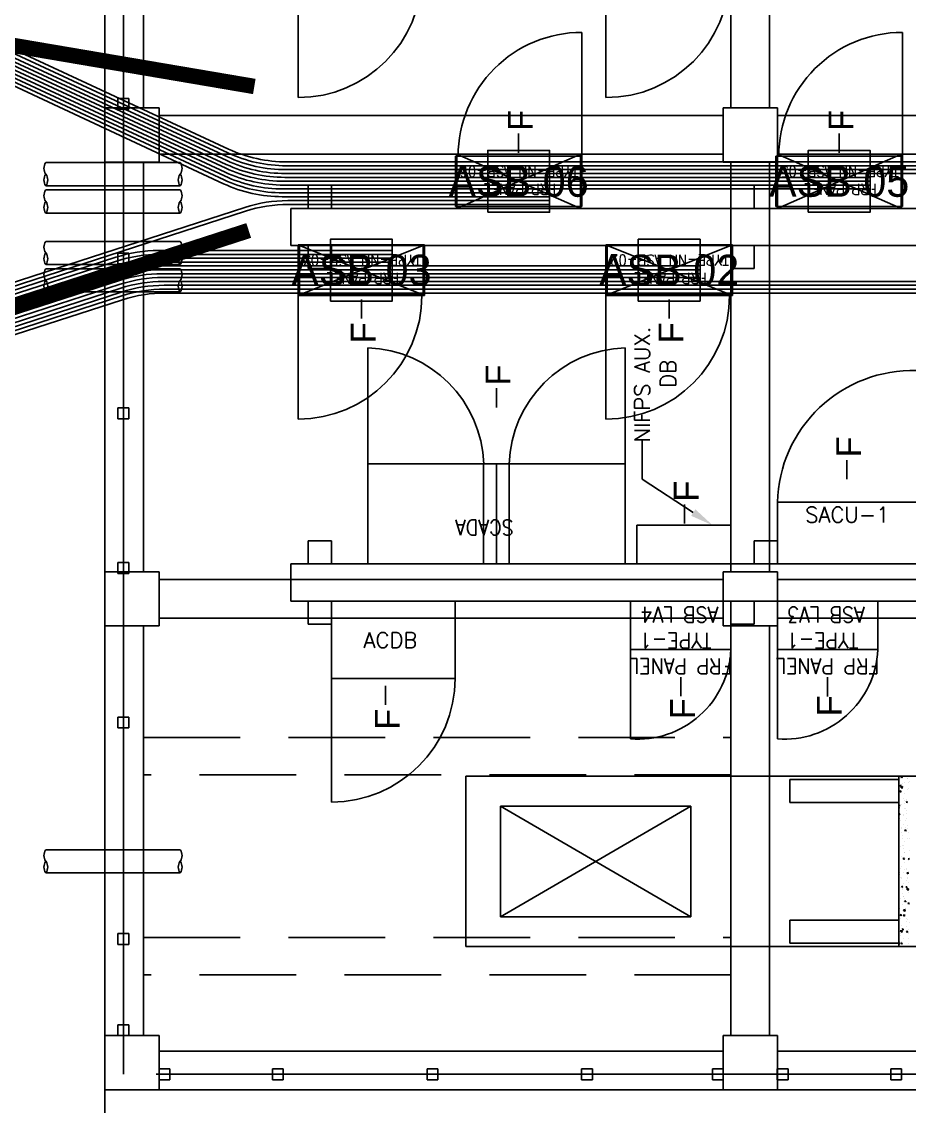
# Model space of a CAD drawing. Header units: metres. Extents: x 530339 to 530792, y 2674872 to 2675147.
# Drawn here: x 530553.75 to 530559.49, y 2674995.65 to 2675002.66 of the extents above; entities that cross this region are included whole.
import ezdxf
from ezdxf.enums import TextEntityAlignment as Align

# ---------------------------------------------------------------- set-up
doc = ezdxf.new("R2010")
doc.units = ezdxf.units.M
for name, pattern in [('DASHED', [0.75, 0.5, -0.25]), ('DASHED2', [0.375, 0.25, -0.125]), ('HIDDEN', [0.375, 0.25, -0.125]), ('PHANTOM', [63.5, 31.75, -6.35, 6.35, -6.35, 6.35, -6.35])]:
    doc.linetypes.add(name, pattern=pattern)
for name, color, linetype in [('1', 5, 'Continuous'), ('Excavation', 7, 'Continuous'), ('IDT', 7, 'Continuous'), ('LT Cable(AG) INV to LT Panel BL-01', 2, 'Continuous')]:
    doc.layers.add(name, color=color, linetype=linetype)
doc.styles.add('Arial', font='arial.ttf')
doc.styles.add('RomanS', font='romans.shx')
doc.styles.get("Standard").update_dxf_attribs({"font": 'Adani Regular.ttf'})
doc.linetypes.add('FOUNDATION LAYOUT$0$FENCELINE1', pattern='A,6.35,-2.54,[133,ltypeshp.shx,S=2.54,R=0,X=-2.54,Y=0],-2.54,25.4', length=36.83)

# ---------------------------------------------------------------- blocks, each defined once
blk = doc.blocks.new('ASB')
at = {"layer": '1', "color": 5}
blk.add_lwpolyline([(-0.2, -0.2), (0.2, -0.2), (0.2, 0.2), (-0.2, 0.2)], close=True, dxfattribs=at)
at = {"layer": '1', "color": 7}
blk.add_attdef('ID', text='', height=0.2, dxfattribs=at).set_placement((0, 0), align=Align.MIDDLE_CENTER)
blk = doc.blocks.new('IDT')
at = {"layer": 'IDT', "color": 8}
for p, q in [((25.902, 18.4101), (29.552, 18.4101)), ((29.552, 18.0601), (29.552, 18.4101)), ((29.552, 18.4101), (29.902, 18.4101)), ((29.902, 18.4101), (29.902, 18.0601)), ((29.902, 18.4101), (33.552, 18.4101)), ((33.552, 18.0601), (33.552, 18.4101)), ((33.552, 18.4101), (33.902, 18.4101)), ((33.902, 18.4101), (33.902, 18.0601)), ((28.7481, 18.3453), (28.7481, 18.2753)), ((28.8181, 18.3453), (28.7481, 18.3453)), ((28.8181, 18.2753), (28.8181, 18.3453)), ((29.4822, 18.3453), (29.4822, 18.2753)), ((29.5522, 18.3453), (29.4822, 18.3453)), ((29.5522, 18.2753), (29.5522, 18.3453)), ((29.902, 18.3453), (29.902, 18.2753)), ((29.972, 18.3453), (29.902, 18.3453)), ((29.972, 18.2753), (29.972, 18.3453)), ((30.7481, 18.3453), (30.7481, 18.2753)), ((30.8181, 18.3453), (30.7481, 18.3453)), ((30.8181, 18.2753), (30.8181, 18.3453)), ((31.7481, 18.3453), (31.7481, 18.2753)), ((31.8181, 18.3453), (31.7481, 18.3453)), ((31.8181, 18.2753), (31.8181, 18.3453)), ((32.7481, 18.3453), (32.7481, 18.2753)), ((32.8181, 18.3453), (32.7481, 18.3453)), ((32.8181, 18.2753), (32.8181, 18.3453)), ((33.482, 18.3453), (33.482, 18.2753)), ((33.552, 18.3453), (33.482, 18.3453)), ((33.552, 18.2753), (33.552, 18.3453)), ((28.7481, 18.2753), (28.8181, 18.2753)), ((29.4822, 18.2753), (29.5522, 18.2753)), ((29.902, 18.2753), (29.972, 18.2753)), ((30.7481, 18.2753), (30.8181, 18.2753)), ((31.7481, 18.2753), (31.8181, 18.2753)), ((32.7481, 18.2753), (32.8181, 18.2753)), ((33.482, 18.2753), (33.552, 18.2753)), ((25.902, 18.1601), (29.552, 18.1601)), ((29.902, 18.1601), (33.552, 18.1601)), ((29.902, 18.0601), (29.552, 18.0601)), ((29.602, 15.4101), (29.602, 18.0601)), ((29.852, 15.4101), (29.852, 18.0601)), ((33.902, 18.0601), (33.552, 18.0601)), ((33.652, 15.4101), (33.652, 18.0601)), ((33.7481, 18.0601), (33.7481, 17.9901)), ((33.8181, 18.0601), (33.7481, 18.0601)), ((33.8181, 17.9901), (33.8181, 18.0601)), ((33.902, 15.4101), (33.902, 18.0601)), ((33.7481, 17.9901), (33.8181, 17.9901)), ((27.267, 17.4829), (28.767, 17.4829)), ((28.767, 17.4829), (28.767, 16.3829)), ((33.7481, 17.4703), (33.7481, 17.4003)), ((33.8181, 17.4703), (33.7481, 17.4703)), ((33.8181, 17.4003), (33.8181, 17.4703)), ((33.7481, 17.4003), (33.8181, 17.4003)), ((30.1117, 16.5771), (30.1117, 17.2916)), ((30.1117, 17.2916), (31.3439, 17.2916)), ((31.3439, 16.5771), (30.1117, 17.2916)), ((30.1117, 16.5771), (31.3439, 17.2916)), ((31.3439, 17.2916), (31.3439, 16.5771)), ((31.3439, 16.5771), (30.1117, 16.5771)), ((29.852, 16.4349), (29.852, 15.7954)), ((28.767, 16.3829), (27.267, 16.3829)), ((33.652, 16.1329), (33.652, 16.1329)), ((33.7481, 16.0703), (33.7481, 16.0003)), ((33.8181, 16.0703), (33.7481, 16.0703)), ((33.8181, 16.0003), (33.8181, 16.0703)), ((33.7481, 16.0003), (33.8181, 16.0003)), ((29.552, 15.0601), (29.552, 15.4101)), ((29.552, 15.4101), (29.902, 15.4101)), ((29.702, 15.3997), (29.702, 15.2497)), ((29.852, 15.3997), (29.702, 15.3997)), ((29.852, 15.2497), (29.852, 15.3997)), ((29.902, 15.4101), (29.902, 15.0601)), ((32.4369, 15.3997), (32.4369, 15.2497)), ((32.5869, 15.3997), (32.4369, 15.3997)), ((32.5869, 15.2497), (32.5869, 15.3997)), ((33.552, 15.0601), (33.552, 15.4101)), ((33.552, 15.4101), (33.902, 15.4101)), ((33.902, 15.4101), (33.902, 15.0601)), ((25.902, 15.3601), (29.552, 15.3601)), ((29.902, 15.3601), (33.552, 15.3601)), ((26.802, 15.2497), (32.6992, 15.2497)), ((29.702, 15.2497), (29.852, 15.2497)), ((32.4369, 15.2497), (32.5869, 15.2497)), ((32.6992, 15.2497), (32.6992, 15.0097)), ((25.902, 15.1101), (29.552, 15.1101)), ((29.902, 15.1101), (33.552, 15.1101)), ((29.902, 15.0601), (29.552, 15.0601)), ((29.602, 12.4101), (29.602, 15.0601)), ((29.852, 12.4101), (29.852, 15.0601)), ((33.902, 15.0601), (33.552, 15.0601)), ((33.652, 12.4101), (33.652, 15.0601)), ((33.7481, 15.0703), (33.7481, 15.0003)), ((33.8181, 15.0703), (33.7481, 15.0703)), ((33.8181, 15.0003), (33.8181, 15.0703)), ((33.902, 12.4101), (33.902, 15.0601)), ((32.6992, 15.0097), (26.802, 15.0097)), ((29.552, 15.0097), (29.552, 14.8597)), ((29.702, 15.0097), (29.552, 15.0097)), ((29.702, 14.8597), (29.702, 15.0097)), ((31.2873, 14.3618), (31.2873, 15.0097)), ((31.3698, 14.3618), (31.3698, 15.0097)), ((31.4523, 14.3618), (31.4523, 15.0097)), ((32.4369, 15.0097), (32.4369, 14.8597)), ((32.5869, 15.0097), (32.4369, 15.0097)), ((32.5869, 14.8597), (32.5869, 15.0097)), ((33.7481, 15.0003), (33.8181, 15.0003)), ((29.552, 14.8597), (29.702, 14.8597)), ((32.4369, 14.8597), (32.5869, 14.8597)), ((33.7481, 14.0703), (33.7481, 14.0003)), ((33.8181, 14.0703), (33.7481, 14.0703)), ((33.8181, 14.0003), (33.8181, 14.0703)), ((33.7481, 14.0003), (33.8181, 14.0003)), ((29.843, 13.2732), (30.661, 13.2732)), ((29.843, 12.9462), (29.843, 13.2732)), ((29.852, 12.9497), (29.852, 13.2697)), ((29.852, 13.2697), (30.652, 13.2697)), ((30.652, 13.2697), (29.852, 12.9497)), ((30.652, 12.9497), (29.852, 13.2697)), ((30.652, 13.2697), (30.652, 12.9497)), ((30.661, 13.2732), (30.661, 12.9462)), ((31.8339, 13.2732), (32.6519, 13.2732)), ((31.8339, 12.9462), (31.8339, 13.2732)), ((31.8429, 12.9497), (31.8429, 13.2697)), ((31.8429, 13.2697), (32.6429, 13.2697)), ((31.8429, 12.9497), (32.6429, 13.2697)), ((31.8429, 13.2697), (32.6429, 12.9497)), ((32.6429, 13.2697), (32.6429, 12.9497)), ((32.6519, 13.2732), (32.6519, 12.9462)), ((29.702, 13.0997), (29.702, 12.9497)), ((29.852, 13.0997), (29.702, 13.0997)), ((29.852, 12.9497), (29.852, 13.0997)), ((32.4369, 13.0997), (32.4369, 12.9497)), ((32.5869, 13.0997), (32.4369, 13.0997)), ((32.5869, 12.9497), (32.5869, 13.0997)), ((33.7481, 13.0685), (33.7481, 12.9985)), ((33.8181, 13.0685), (33.7481, 13.0685)), ((33.8181, 12.9985), (33.8181, 13.0685)), ((33.7481, 12.9985), (33.8181, 12.9985)), ((32.6992, 12.9497), (26.802, 12.9497)), ((29.702, 12.9497), (29.852, 12.9497)), ((30.661, 12.9462), (29.843, 12.9462)), ((30.652, 12.9497), (29.852, 12.9497)), ((32.6519, 12.9462), (31.8339, 12.9462)), ((32.6429, 12.9497), (31.8429, 12.9497)), ((32.4369, 12.9497), (32.5869, 12.9497)), ((32.6993, 12.9497), (32.6993, 12.7097)), ((26.802, 12.7097), (32.6992, 12.7097)), ((28.743, 12.6984), (29.561, 12.6984)), ((28.743, 12.3714), (28.743, 12.6984)), ((28.752, 12.3601), (28.752, 12.7097)), ((28.752, 12.7097), (29.552, 12.7097)), ((29.552, 12.7097), (28.752, 12.3601)), ((29.552, 12.3601), (28.752, 12.7097)), ((29.552, 12.7097), (29.552, 12.3601)), ((29.552, 12.7097), (29.552, 12.5597)), ((29.702, 12.7097), (29.552, 12.7097)), ((29.561, 12.6984), (29.561, 12.3714)), ((29.702, 12.5597), (29.702, 12.7097)), ((30.817, 12.6984), (31.635, 12.6984)), ((30.817, 12.3714), (30.817, 12.6984)), ((30.826, 12.3601), (30.826, 12.7097)), ((30.826, 12.7097), (31.626, 12.7097)), ((30.826, 12.3601), (31.626, 12.7097)), ((30.826, 12.7097), (31.626, 12.3601)), ((31.626, 12.7097), (31.626, 12.3601)), ((31.635, 12.6984), (31.635, 12.3714)), ((32.4369, 12.7097), (32.4369, 12.5597)), ((32.5869, 12.7097), (32.4369, 12.7097)), ((32.5869, 12.5597), (32.5869, 12.7097)), ((29.552, 12.5597), (29.702, 12.5597)), ((32.4369, 12.5597), (32.5869, 12.5597)), ((25.902, 12.3601), (29.552, 12.3601)), ((29.561, 12.3714), (28.743, 12.3714)), ((29.552, 12.3601), (28.752, 12.3601)), ((29.552, 12.0601), (29.552, 12.4101)), ((29.552, 12.4101), (29.902, 12.4101)), ((29.902, 12.4101), (29.902, 12.0601)), ((29.902, 12.3601), (33.552, 12.3601)), ((31.635, 12.3714), (30.817, 12.3714)), ((31.626, 12.3601), (30.826, 12.3601)), ((33.552, 12.0601), (33.552, 12.4101)), ((33.552, 12.4101), (33.902, 12.4101)), ((33.902, 12.4101), (33.902, 12.0601)), ((25.902, 12.1101), (29.552, 12.1101)), ((29.902, 12.1101), (33.552, 12.1101)), ((33.7481, 12.0685), (33.7481, 11.9985)), ((33.8181, 12.0685), (33.7481, 12.0685)), ((33.8181, 11.9985), (33.8181, 12.0685)), ((29.902, 12.0601), (29.552, 12.0601)), ((29.602, 9.4101), (29.602, 12.0601)), ((29.852, 9.4101), (29.852, 12.0601)), ((33.902, 12.0601), (33.552, 12.0601)), ((33.652, 9.4101), (33.652, 12.0601)), ((33.7481, 11.9985), (33.8181, 11.9985)), ((33.902, 9.4101), (33.902, 12.0601))]:
    blk.add_line(p, q, dxfattribs=at)
at = {"layer": 'IDT', "color": 8, "linetype": 'DASHED2', "ltscale": 5}
for p, q in [((32.802, 18.4101), (33.902, 18.4101)), ((33.902, 18.4101), (33.902, 17.3101))]:
    blk.add_line(p, q, dxfattribs=at)
at = {"layer": 'IDT', "color": 8, "linetype": 'PHANTOM', "ltscale": 0.25}
for p, q in [((25.6331, 18.3103), (33.7831, 18.3103)), ((33.7831, 18.3103), (33.7831, 9.1603))]:
    blk.add_line(p, q, dxfattribs=at)
at = {"layer": 'IDT', "color": 8, "linetype": 'HIDDEN', "ltscale": 2.5}
for p, q in [((29.852, 17.6665), (33.652, 17.6665)), ((33.652, 17.4265), (29.852, 17.4265)), ((29.852, 16.3729), (33.652, 16.3729)), ((33.652, 16.1329), (29.852, 16.1329))]:
    blk.add_line(p, q, dxfattribs=at)
at = {"layer": 'IDT', "color": 8, "linetype": 'Continuous'}
for p, q in [((28.7423, 17.4815), (28.7423, 17.4815)), ((28.7461, 17.469), (28.7454, 17.4614)), ((28.7461, 17.469), (28.7534, 17.4629)), ((28.755, 17.4827), (28.755, 17.4827)), ((28.7641, 17.4682), (28.7599, 17.4619)), ((28.7642, 17.4682), (28.767, 17.4608)), ((28.7017, 17.3992), (28.7017, 17.3992)), ((28.7028, 17.435), (28.7028, 17.435)), ((28.7046, 17.467), (28.7046, 17.467)), ((28.7388, 17.4334), (28.7388, 17.4334)), ((28.7454, 17.4616), (28.7533, 17.463)), ((28.7465, 17.4497), (28.7465, 17.4497)), ((28.7521, 17.4149), (28.7521, 17.4149)), ((28.7528, 17.4016), (28.7528, 17.4016)), ((28.759, 17.4541), (28.759, 17.4541)), ((28.7599, 17.4619), (28.767, 17.4595)), ((28.6989, 17.3314), (28.6989, 17.3314)), ((28.7046, 17.3708), (28.7046, 17.3708)), ((28.713, 17.3924), (28.7088, 17.3861)), ((28.7088, 17.3861), (28.7164, 17.3835)), ((28.7131, 17.3924), (28.7165, 17.3835)), ((28.7133, 17.3548), (28.7133, 17.3548)), ((28.7381, 17.3779), (28.7374, 17.3703)), ((28.7374, 17.3705), (28.7454, 17.3719)), ((28.7381, 17.3779), (28.7454, 17.3718)), ((28.7454, 17.3815), (28.7575, 17.3829)), ((28.7472, 17.3928), (28.7455, 17.3815)), ((28.7469, 17.3692), (28.7469, 17.3692)), ((28.7472, 17.3928), (28.7575, 17.3829)), ((28.7492, 17.3471), (28.7492, 17.3471)), ((28.7663, 17.3739), (28.7663, 17.3739)), ((28.7087, 17.3112), (28.7087, 17.3112)), ((28.7141, 17.3048), (28.7141, 17.3048)), ((28.7175, 17.323), (28.7175, 17.323)), ((28.7238, 17.2749), (28.7238, 17.2749)), ((28.7262, 17.2573), (28.7245, 17.246)), ((28.7262, 17.2572), (28.7365, 17.2473)), ((28.7294, 17.2794), (28.7374, 17.2808)), ((28.7301, 17.2868), (28.7295, 17.2792)), ((28.7301, 17.2868), (28.7374, 17.2807)), ((28.7464, 17.2793), (28.7464, 17.2793)), ((28.754, 17.2857), (28.7497, 17.2794)), ((28.7497, 17.2794), (28.7574, 17.2768)), ((28.754, 17.2857), (28.7574, 17.2768)), ((28.7564, 17.3032), (28.7564, 17.3032)), ((28.7634, 17.3214), (28.7634, 17.3214)), ((28.7634, 17.3061), (28.7634, 17.3061)), ((28.7028, 17.2099), (28.6986, 17.2036)), ((28.6986, 17.2036), (28.7063, 17.201)), ((28.7029, 17.2099), (28.7063, 17.201)), ((28.7214, 17.2371), (28.7214, 17.2371)), ((28.7222, 17.1957), (28.7215, 17.1881)), ((28.7215, 17.1883), (28.7294, 17.1898)), ((28.7222, 17.1957), (28.7295, 17.1896)), ((28.7231, 17.2396), (28.7231, 17.2396)), ((28.7244, 17.246), (28.7365, 17.2474)), ((28.7344, 17.1947), (28.7344, 17.1947)), ((28.7435, 17.2115), (28.7435, 17.2115)), ((28.7606, 17.2383), (28.7606, 17.2383)), ((28.7653, 17.238), (28.7653, 17.238)), ((28.7052, 17.1217), (28.7034, 17.1104)), ((28.7051, 17.1217), (28.7155, 17.1118)), ((28.7062, 17.1326), (28.7062, 17.1326)), ((28.7312, 17.1754), (28.7312, 17.1754)), ((28.7341, 17.1631), (28.7341, 17.1631)), ((28.7386, 17.1629), (28.7386, 17.1629)), ((28.7407, 17.1438), (28.7407, 17.1438)), ((28.7577, 17.1705), (28.7577, 17.1705)), ((28.6984, 17.111), (28.6984, 17.111)), ((28.7034, 17.1104), (28.7155, 17.1118)), ((28.7054, 17.068), (28.7054, 17.068)), ((28.7142, 17.1046), (28.7135, 17.097)), ((28.7135, 17.0972), (28.7215, 17.0987)), ((28.7142, 17.1046), (28.7215, 17.0985)), ((28.7189, 17.0586), (28.7189, 17.0586)), ((28.7378, 17.076), (28.7378, 17.076)), ((28.7438, 17.1032), (28.7395, 17.0969)), ((28.7395, 17.0969), (28.7472, 17.0943)), ((28.7407, 17.1095), (28.7407, 17.1095)), ((28.7439, 17.1032), (28.7473, 17.0943)), ((28.7449, 17.1148), (28.7449, 17.1148)), ((28.7468, 17.089), (28.7468, 17.089)), ((28.7548, 17.1027), (28.7548, 17.1027)), ((28.7062, 17.0135), (28.7055, 17.006)), ((28.7055, 17.0061), (28.7135, 17.0076)), ((28.7062, 17.0135), (28.7135, 17.0074)), ((28.7074, 17.0458), (28.7074, 17.0458)), ((28.7096, 17.0362), (28.7096, 17.0362)), ((28.7155, 16.9817), (28.7155, 16.9817)), ((28.7159, 16.9881), (28.7159, 16.9881)), ((28.7316, 16.9845), (28.7316, 16.9845)), ((28.7349, 17.0082), (28.7349, 17.0082)), ((28.7497, 17.0443), (28.7497, 17.0443)), ((28.752, 17.0349), (28.752, 17.0349)), ((28.7555, 17.0346), (28.7555, 17.0346)), ((28.7578, 16.9801), (28.7578, 16.9801)), ((28.7595, 17.0149), (28.7595, 17.0149)), ((28.7597, 17.0028), (28.7597, 17.0028)), ((28.6976, 16.915), (28.7055, 16.9165)), ((28.6982, 16.9225), (28.7055, 16.9163)), ((28.725, 16.9157), (28.725, 16.9157)), ((28.7265, 16.9079), (28.7265, 16.9079)), ((28.7336, 16.9207), (28.7294, 16.9144)), ((28.7294, 16.9144), (28.737, 16.9118)), ((28.7321, 16.9404), (28.7321, 16.9404)), ((28.7337, 16.9207), (28.7371, 16.9118)), ((28.7443, 16.9104), (28.7443, 16.9104)), ((28.7491, 16.9671), (28.7491, 16.9671)), ((28.766, 16.9547), (28.766, 16.9547)), ((28.6999, 16.8619), (28.6999, 16.8619)), ((28.7292, 16.8726), (28.7292, 16.8726)), ((28.7306, 16.8761), (28.7306, 16.8761)), ((28.734, 16.8505), (28.734, 16.8505)), ((28.7463, 16.8993), (28.7463, 16.8993)), ((28.7571, 16.8364), (28.7571, 16.8364)), ((28.6998, 16.7879), (28.6998, 16.7879)), ((28.7126, 16.7879), (28.7126, 16.7879)), ((28.7263, 16.8048), (28.7263, 16.8048)), ((28.737, 16.828), (28.737, 16.828)), ((28.7421, 16.7863), (28.7421, 16.7863)), ((28.7434, 16.8316), (28.7434, 16.8316)), ((28.7016, 16.7494), (28.7016, 16.7494)), ((28.708, 16.7013), (28.708, 16.7013)), ((28.7094, 16.7219), (28.7094, 16.7219)), ((28.7235, 16.7382), (28.7192, 16.7318)), ((28.7192, 16.7318), (28.7269, 16.7293)), ((28.7235, 16.7381), (28.7269, 16.7292)), ((28.7235, 16.737), (28.7235, 16.737)), ((28.7253, 16.7138), (28.7253, 16.7138)), ((28.7377, 16.696), (28.7377, 16.696)), ((28.7405, 16.7638), (28.7405, 16.7638)), ((28.7475, 16.7478), (28.7475, 16.7478)), ((28.7516, 16.7204), (28.7516, 16.7204)), ((28.7517, 16.716), (28.7517, 16.716)), ((28.7183, 16.6567), (28.7183, 16.6567)), ((28.7206, 16.6692), (28.7206, 16.6692)), ((28.7348, 16.6282), (28.7348, 16.6282)), ((28.738, 16.6397), (28.738, 16.6397)), ((28.758, 16.6679), (28.758, 16.6679)), ((28.7644, 16.6315), (28.7602, 16.6251)), ((28.7606, 16.6552), (28.7606, 16.6552)), ((28.7645, 16.6314), (28.767, 16.6248)), ((28.7133, 16.5556), (28.709, 16.5493)), ((28.7133, 16.5556), (28.7168, 16.5467)), ((28.7177, 16.6014), (28.7177, 16.6014)), ((28.7185, 16.6211), (28.7185, 16.6211)), ((28.7227, 16.5893), (28.7227, 16.5893)), ((28.7264, 16.5926), (28.7264, 16.5926)), ((28.7319, 16.5604), (28.7319, 16.5604)), ((28.7508, 16.5657), (28.7508, 16.5657)), ((28.7602, 16.6251), (28.767, 16.6228)), ((28.7619, 16.5757), (28.7612, 16.5681)), ((28.7612, 16.5683), (28.767, 16.5693)), ((28.7619, 16.5757), (28.767, 16.5714)), ((28.764, 16.5851), (28.767, 16.5855)), ((28.7658, 16.5964), (28.7641, 16.5851)), ((28.7658, 16.5964), (28.767, 16.5952)), ((28.709, 16.5493), (28.7167, 16.5468)), ((28.7149, 16.5336), (28.7149, 16.5336)), ((28.729, 16.5412), (28.729, 16.5412)), ((28.7291, 16.4926), (28.7291, 16.4926)), ((28.7359, 16.5266), (28.7359, 16.5266)), ((28.7635, 16.4916), (28.7635, 16.4916)), ((28.7004, 16.4228), (28.7004, 16.4228)), ((28.7026, 16.4629), (28.7026, 16.4629)), ((28.712, 16.4658), (28.712, 16.4658)), ((28.7262, 16.4248), (28.7262, 16.4248)), ((28.7396, 16.461), (28.7396, 16.461)), ((28.743, 16.4496), (28.7551, 16.451)), ((28.7448, 16.4609), (28.7431, 16.4496)), ((28.7438, 16.4292), (28.7438, 16.4292)), ((28.7448, 16.4608), (28.7551, 16.4509)), ((28.7449, 16.4614), (28.7449, 16.4614)), ((28.7543, 16.4489), (28.75, 16.4426)), ((28.75, 16.4426), (28.7577, 16.44)), ((28.7532, 16.4772), (28.7612, 16.4786)), ((28.7539, 16.4846), (28.7533, 16.477)), ((28.7539, 16.4846), (28.7612, 16.4785)), ((28.7543, 16.4489), (28.7577, 16.44)), ((28.7, 16.4145), (28.7, 16.4145)), ((28.7091, 16.398), (28.7091, 16.398)), ((28.7107, 16.3988), (28.7107, 16.3988)), ((28.746, 16.3935), (28.7453, 16.3859)), ((28.7453, 16.3861), (28.7532, 16.3876)), ((28.746, 16.3935), (28.7533, 16.3874)), ((28.7501, 16.3811), (28.7501, 16.3811)), ((28.753, 16.3973), (28.753, 16.3973))]:
    blk.add_line(p, q, dxfattribs=at)
at = {"layer": 'IDT', "color": 7}
for p, q in [((29.4722, 17.4629), (28.767, 17.4629)), ((28.767, 17.4629), (28.767, 17.3133)), ((29.4722, 17.3133), (29.4722, 17.4629)), ((28.767, 17.3133), (29.4722, 17.3133)), ((28.767, 16.4038), (28.767, 16.5533)), ((28.767, 16.5533), (29.4722, 16.5533)), ((29.4722, 16.5533), (29.4722, 16.4038)), ((29.4722, 16.4038), (28.767, 16.4038)), ((29.227, 15.7932), (29.227, 15.8658)), ((30.177, 15.7932), (30.177, 15.8657)), ((32.0863, 15.8484), (32.0863, 15.9209)), ((29.227, 15.7421), (29.227, 15.7932)), ((30.177, 15.7421), (30.177, 15.7932)), ((32.0863, 15.7973), (32.0863, 15.8484)), ((31.6365, 15.7486), (32.4369, 15.7497)), ((31.6365, 15.2497), (31.6365, 15.7486)), ((32.4369, 15.7497), (32.4369, 15.2497)), ((28.902, 15.5637), (29.552, 15.5637)), ((28.902, 15.2497), (28.902, 15.5637)), ((29.552, 15.5637), (29.552, 15.2497)), ((29.852, 15.5637), (30.502, 15.5637)), ((29.852, 15.2497), (29.852, 15.5637)), ((30.502, 15.5637), (30.502, 15.2497)), ((29.552, 15.2497), (28.902, 15.2497)), ((30.502, 15.2497), (29.852, 15.2497)), ((32.4369, 15.2497), (31.6365, 15.2497)), ((29.552, 15.0097), (28.652, 15.0097)), ((29.552, 14.6097), (29.552, 15.0097)), ((29.852, 15.0097), (30.462, 15.0097)), ((29.852, 14.7597), (29.852, 15.0097)), ((30.462, 15.0097), (30.462, 14.7597)), ((30.5375, 15.0097), (32.202, 15.0097)), ((30.5375, 14.3618), (30.5375, 15.0097)), ((32.202, 15.0097), (32.202, 14.3618)), ((30.462, 14.7597), (29.852, 14.7597)), ((30.1529, 14.748), (30.1529, 14.6969)), ((30.1529, 14.6969), (30.1529, 14.6243)), ((28.652, 14.6097), (29.552, 14.6097)), ((29.102, 14.4621), (29.102, 14.4109)), ((29.102, 14.4109), (29.102, 14.3384)), ((32.202, 14.3618), (30.5375, 14.3618)), ((31.3698, 13.9969), (31.3698, 13.9457)), ((31.3698, 13.9457), (31.3698, 13.8732)), ((30.252, 13.3493), (30.252, 13.4218)), ((32.2429, 13.3493), (32.2429, 13.4218)), ((30.252, 13.2982), (30.252, 13.3493)), ((32.2429, 13.2982), (32.2429, 13.3493)), ((29.843, 13.2732), (30.661, 13.2732)), ((29.843, 12.9462), (29.843, 13.2732)), ((30.661, 13.2732), (30.661, 12.9462)), ((31.8339, 13.2732), (32.6519, 13.2732)), ((31.8339, 12.9462), (31.8339, 13.2732)), ((32.6519, 13.2732), (32.6519, 12.9462)), ((30.661, 12.9462), (29.843, 12.9462)), ((32.6519, 12.9462), (31.8339, 12.9462)), ((28.743, 12.6984), (29.561, 12.6984)), ((28.743, 12.3714), (28.743, 12.6984)), ((29.561, 12.6984), (29.561, 12.3714)), ((30.817, 12.6984), (31.635, 12.6984)), ((30.817, 12.3714), (30.817, 12.6984)), ((31.635, 12.6984), (31.635, 12.3714)), ((29.561, 12.3714), (28.743, 12.3714)), ((29.152, 12.3497), (29.152, 12.2985)), ((31.635, 12.3714), (30.817, 12.3714)), ((31.226, 12.3497), (31.226, 12.2985)), ((29.152, 12.2985), (29.152, 12.226)), ((31.226, 12.2985), (31.226, 12.226))]:
    blk.add_line(p, q, dxfattribs=at)
at = {"layer": 'IDT', "color": 124}
for p, q in [((34.2845, 17.0079), (33.4155, 17.0079)), ((33.4155, 17.0079), (34.2845, 17.0079)), ((33.4155, 16.8579), (34.2845, 16.8579)), ((34.2845, 16.8579), (33.4155, 16.8579)), ((34.2845, 13.2505), (33.4155, 13.2505)), ((33.4155, 13.2505), (34.2845, 13.2505)), ((33.4155, 13.1005), (34.2845, 13.1005)), ((34.2845, 13.1005), (33.4155, 13.1005)), ((34.2845, 13.0734), (33.4155, 13.0734)), ((33.4155, 13.0734), (34.2845, 13.0734)), ((33.4155, 12.9234), (34.2845, 12.9234)), ((34.2845, 12.9234), (33.4155, 12.9234)), ((34.2845, 12.7409), (33.4155, 12.7409)), ((33.4155, 12.7409), (34.2845, 12.7409)), ((33.4155, 12.5909), (34.2845, 12.5909)), ((34.2845, 12.5909), (33.4155, 12.5909)), ((34.2845, 12.5638), (33.4155, 12.5638)), ((33.4155, 12.5638), (34.2845, 12.5638)), ((33.4155, 12.4138), (34.2845, 12.4138)), ((34.2845, 12.4138), (33.4155, 12.4138))]:
    blk.add_line(p, q, dxfattribs=at)
at = {"layer": 'IDT', "color": 8, "linetype": 'DASHED', "ltscale": 5}
for p, q in [((32.4365, 16.5497), (32.4365, 15.7497)), ((29.552, 15.5637), (29.552, 16.1417)), ((30.502, 15.5637), (30.502, 16.1417)), ((32.3927, 15.7497), (31.6365, 15.7497)), ((32.4365, 15.7497), (32.3927, 15.7497)), ((28.652, 14.6097), (29.552, 14.6097)), ((30.5375, 13.6118), (30.5375, 14.3618)), ((32.202, 13.6118), (32.202, 14.3618)), ((30.661, 14.0732), (30.661, 13.2732)), ((32.6519, 14.0732), (32.6519, 13.2732)), ((30.5375, 13.6118), (30.5375, 13.6118)), ((32.202, 13.6118), (32.202, 13.6118)), ((30.6172, 13.2732), (29.861, 13.2732)), ((30.661, 13.2732), (30.6172, 13.2732)), ((32.6081, 13.2732), (31.8519, 13.2732)), ((32.6519, 13.2732), (32.6081, 13.2732)), ((28.743, 11.5714), (28.743, 12.3714)), ((28.743, 12.3714), (28.7869, 12.3714)), ((28.7869, 12.3714), (29.543, 12.3714)), ((30.817, 11.5714), (30.817, 12.3714)), ((30.817, 12.3714), (30.8609, 12.3714)), ((30.8609, 12.3714), (31.617, 12.3714)), ((30.661, 11.9932), (30.661, 11.1932)), ((32.6519, 11.9932), (32.6519, 11.1932))]:
    blk.add_line(p, q, dxfattribs=at)
at = {"layer": 'IDT', "color": 8, "linetype": 'ByBlock', "lineweight": -2, "ltscale": 0.1}
for p, q in [((30.096, 14.6774), (30.426, 14.4611)), ((30.426, 14.4611), (30.426, 14.2072))]:
    blk.add_line(p, q, dxfattribs=at)
at = {"layer": 'IDT', "color": 7, "linetype": 'FOUNDATION LAYOUT$0$FENCELINE1', "ltscale": 0.01}
blk.add_lwpolyline([(33.902, 18.4101), (33.9018, 22.4854), (21.4107, 22.4854)], dxfattribs=at)
at = {"layer": 'IDT', "color": 8}
blk.add_lwpolyline([(31.567, 17.4829), (31.567, 16.3829), (28.767, 16.3829), (28.767, 17.4829)], close=True, dxfattribs=at)
at = {"layer": 'IDT', "color": 124}
for centre, start, end in [((33.4653, 16.9704), 143.02764, 216.97236), ((33.3657, 16.9704), 323.02764, 36.97236), ((34.3344, 16.9704), 143.02764, 216.97236), ((34.2347, 16.9704), 323.02764, 36.97236), ((33.4653, 16.8954), 143.02764, 216.97236), ((34.2347, 16.8954), 323.02764, 36.97236), ((33.4653, 13.213), 143.02764, 216.97236), ((33.3657, 13.213), 323.02764, 36.97236), ((34.3344, 13.213), 143.02764, 216.97236), ((34.2347, 13.213), 323.02764, 36.97236), ((33.4653, 13.138), 143.02764, 216.97236), ((34.2347, 13.138), 323.02764, 36.97236), ((33.4653, 13.0359), 143.02764, 216.97236), ((33.3657, 13.0359), 323.02764, 36.97236), ((34.3344, 13.0359), 143.02764, 216.97236), ((34.2347, 13.0359), 323.02764, 36.97236), ((33.4653, 12.9609), 143.02764, 216.97236), ((34.2347, 12.9609), 323.02764, 36.97236), ((33.4653, 12.7034), 143.02764, 216.97236), ((33.3657, 12.7034), 323.02764, 36.97236), ((34.3344, 12.7034), 143.02764, 216.97236), ((34.2347, 12.7034), 323.02764, 36.97236), ((33.4653, 12.6284), 143.02764, 216.97236), ((34.2347, 12.6284), 323.02764, 36.97236), ((33.4653, 12.5263), 143.02764, 216.97236), ((33.3657, 12.5263), 323.02764, 36.97236), ((34.3344, 12.5263), 143.02764, 216.97236), ((34.2347, 12.5263), 323.02764, 36.97236), ((33.4653, 12.4513), 143.02764, 216.97236), ((34.2347, 12.4513), 323.02764, 36.97236)]:
    blk.add_arc(centre, 0.0624, start, end, dxfattribs=at)
at = {"layer": 'IDT', "color": 8, "linetype": 'DASHED', "ltscale": 5}
for centre, radius, start, end in [((32.4365, 15.7497), 0.8, 90, 180), ((29.5075, 15.5373), 0.606, 85.7856, 177.50336), ((30.4575, 15.5373), 0.606, 85.7856, 177.50336), ((28.6771, 14.6339), 0.8753, 268.36148, 358.41918), ((30.512, 14.3876), 0.7761, 271.87815, 358.10123), ((29.6994, 14.7411), 1.4413, 344.74337, 344.78968), ((32.2275, 14.3876), 0.7761, 181.89877, 268.12185), ((30.661, 13.2732), 0.8, 90, 180), ((32.6519, 13.2732), 0.8, 90, 180), ((28.743, 12.3714), 0.8, 270, 0), ((30.817, 12.3714), 0.8, 270, 0), ((30.661, 11.1932), 0.8, 90, 180), ((32.6519, 11.1932), 0.8, 90, 180)]:
    blk.add_arc(centre, radius, start, end, dxfattribs=at)
at = {"layer": 'IDT', "color": 8, "ltscale": 0.1}
blk.add_solid([(30.0823, 14.6565), (29.9705, 14.7597), (30.1097, 14.6983)], dxfattribs=at)
at = {"layer": 'IDT', "color": 7, "style": 'Arial'}
for p in [(31.9951, 16.0827), (30.0858, 16.0139), (29.1358, 15.9961), (30.0617, 14.6072), (29.0108, 14.3212), (31.2786, 13.856), (30.1608, 13.5836), (32.1517, 13.5836), (29.0608, 12.2089), (31.1348, 12.2089)]:
    blk.add_text('F', height=0.16, rotation=270, dxfattribs=at).set_placement(p)
at = {"layer": 'IDT', "color": 7, "style": 'RomanS', "width": 0.9}
for s, height, p in [('FRP PANEL', 0.1, (28.8934, 15.6209)), ('FRP PANEL', 0.1, (29.8434, 15.6209)), ('TYPE-1', 0.1, (29.0282, 15.4542)), ('TYPE-1', 0.1, (29.9782, 15.4542)), ('ASB LV3', 0.1, (28.9864, 15.2876)), ('ASB LV4', 0.1, (29.9342, 15.2876)), ('SCADA', 0.1, (31.2586, 14.724)), ('FRP PANEL', 0.07, (30.0088, 13.1269)), ('FRP PANEL', 0.07, (31.9997, 13.1269)), ('TYPE-NN ASB-02', 0.07, (29.8647, 13.0102)), ('TYPE-NN ASB-03', 0.07, (31.8556, 13.0102)), ('FRP PANEL', 0.07, (28.9088, 12.5521)), ('FRP PANEL', 0.07, (30.9828, 12.5521)), ('TYPE-NN ASB-05', 0.07, (28.7647, 12.4354)), ('TYPE-NN ASB-06', 0.07, (30.8387, 12.4354))]:
    blk.add_text(s, height=height, dxfattribs=at).set_placement(p)
at = {"layer": 'IDT', "color": 7, "ltscale": 0.1, "style": 'RomanS'}
for s, p in [('ACDB', (32.2286, 15.5521)), ('SACU-1', (29.3715, 14.7409))]:
    blk.add_text(s, height=0.1, rotation=180, dxfattribs=at).set_placement(p)
at = {"layer": 'IDT', "color": 8, "style": 'RomanS'}
for s, p in [('NIFPS AUX.', (30.376, 14.2243)), (' DB', (30.2093, 13.9386))]:
    blk.add_text(s, height=0.1, rotation=270, dxfattribs=at).set_placement(p)

msp = doc.modelspace()

# ---------------------------------------------------------------- linework, layer by layer
at = {"layer": 'Excavation', "color": 3, "const_width": 0.1}
for points in [[(530555.2555, 2675002.2415), (530553.2703, 2675002.5792), (530546.3453, 2675002.5792), (530546.3453, 2674982.4215)], [(530555.2193, 2675001.3102), (530553.2703, 2675000.6792), (530549.1953, 2675000.6792), (530549.1953, 2674982.4215)]]:
    msp.add_lwpolyline(points, dxfattribs=at)
at = {"layer": 'LT Cable(AG) INV to LT Panel BL-01', "color": 5}
for points in [[(530560.2963, 2675000.9558), (530554.6724, 2675000.9558, 0.078431), (530554.3952, 2675000.912), (530553.4252, 2675000.598, -0.078431), (530553.148, 2675000.5542), (530550.2203, 2675000.5542, 0.414214), (530549.3203, 2674999.6542), (530549.3203, 2674982.5185, 0.047202), (530549.3363, 2674982.3497), (530549.4143, 2674981.9409, -0.047202), (530549.4303, 2674981.7721), (530549.4303, 2674981.5602), (530598.5643, 2674981.5602, 0.414214), (530599.4643, 2674982.4602), (530599.4643, 2675010.6602, -0.414214), (530600.3643, 2675011.5602), (530724.8089, 2675011.5602, 0.414214), (530725.7089, 2675012.4602), (530725.7089, 2675012.6898)], [(530560.2963, 2675000.9308), (530554.6764, 2675000.9308, 0.078431), (530554.3992, 2675000.887), (530553.4291, 2675000.573, -0.078431), (530553.1519, 2675000.5292), (530550.2453, 2675000.5292, 0.414214), (530549.3453, 2674999.6292), (530549.3453, 2674982.5209, 0.047202), (530549.3613, 2674982.3521), (530549.4393, 2674981.9432, -0.047202), (530549.4553, 2674981.7744), (530549.4553, 2674981.5852), (530598.5393, 2674981.5852, 0.414214), (530599.4393, 2674982.4852), (530599.4393, 2675010.6852, -0.414214), (530600.3393, 2675011.5852), (530627.6329, 2675011.5852, 0.414214), (530628.5329, 2675012.4852), (530628.5329, 2675012.6898)], [(530557.1653, 2675001.5035), (530555.4716, 2675001.5036, 0.078431), (530555.1944, 2675001.4598), (530553.3818, 2675000.873, -0.078431), (530553.1046, 2675000.8292), (530549.9453, 2675000.8292, 0.414214), (530549.0453, 2674999.9292), (530549.0453, 2674982.4925, 0.047202), (530549.0613, 2674982.3237), (530549.1393, 2674981.9149, -0.047202), (530549.1553, 2674981.7461), (530549.1553, 2674884.6852, 0.414214), (530550.0553, 2674883.7852), (530724.8089, 2674883.7852, 0.414214), (530725.7089, 2674884.6852), (530725.7089, 2674885.1898)], [(530557.1653, 2675001.4785), (530555.4755, 2675001.4786, 0.078431), (530555.1983, 2675001.4348), (530553.3857, 2675000.848, -0.078431), (530553.1085, 2675000.8042), (530549.9703, 2675000.8042, 0.414214), (530549.0703, 2674999.9042), (530549.0703, 2674982.4948, 0.047202), (530549.0863, 2674982.326), (530549.1643, 2674981.9172, -0.047202), (530549.1803, 2674981.7484), (530549.1803, 2674884.7102, 0.414214), (530550.0803, 2674883.8102), (530627.6329, 2674883.8102, 0.414214), (530628.5329, 2674884.7102), (530628.5329, 2674885.1898)], [(530556.1484, 2675001.1808), (530554.6369, 2675001.1808, 0.078431), (530554.3597, 2675001.137), (530553.3896, 2675000.823, -0.078431), (530553.1124, 2675000.7792), (530549.9953, 2675000.7792, 0.414214), (530549.0953, 2674999.8792), (530549.0953, 2674982.4972, 0.047202), (530549.1113, 2674982.3284), (530549.1893, 2674981.9196, -0.047202), (530549.2053, 2674981.7508), (530549.2053, 2674884.7352, 0.414214), (530550.1053, 2674883.8352), (530562.8489, 2674883.8352, 0.414214), (530563.7489, 2674884.7352), (530563.7489, 2674885.1898)], [(530556.1484, 2675001.1558), (530554.6409, 2675001.1558, 0.078431), (530554.3637, 2675001.112), (530553.3936, 2675000.798, -0.078431), (530553.1164, 2675000.7542), (530550.0203, 2675000.7542, 0.414214), (530549.1203, 2674999.8542), (530549.1203, 2674982.4996, 0.047202), (530549.1363, 2674982.3308), (530549.2143, 2674981.922, -0.047202), (530549.2303, 2674981.7532), (530549.2303, 2674907.2602, 0.414214), (530550.1303, 2674906.3602), (530724.8089, 2674906.3602, 0.414214), (530725.7089, 2674907.2602), (530725.7089, 2674907.6898)], [(530556.1484, 2675001.1308), (530554.6448, 2675001.1308, 0.078431), (530554.3676, 2675001.087), (530553.3975, 2675000.773, -0.078431), (530553.1203, 2675000.7292), (530550.0453, 2675000.7292, 0.414214), (530549.1453, 2674999.8292), (530549.1453, 2674982.5019, 0.047202), (530549.1613, 2674982.3331), (530549.2393, 2674981.9243, -0.047202), (530549.2553, 2674981.7555), (530549.2553, 2674907.2852, 0.414214), (530550.1553, 2674906.3852), (530627.6329, 2674906.3852, 0.414214), (530628.5329, 2674907.2852), (530628.5329, 2674907.6898)], [(530556.1484, 2675001.1058), (530554.6487, 2675001.1058, 0.078431), (530554.3716, 2675001.062), (530553.4015, 2675000.748, -0.078431), (530553.1243, 2675000.7042), (530550.0703, 2675000.7042, 0.414214), (530549.1703, 2674999.8042), (530549.1703, 2674982.5043, 0.047202), (530549.1863, 2674982.3355), (530549.2643, 2674981.9267, -0.047202), (530549.2803, 2674981.7579), (530549.2803, 2674937.3102, 0.414214), (530550.1803, 2674936.4102), (530724.8089, 2674936.4102, 0.414214), (530725.7089, 2674937.3102), (530725.7089, 2674937.6898)], [(530558.1393, 2675001.0808), (530554.6527, 2675001.0808, 0.078431), (530554.3755, 2675001.037), (530553.4054, 2675000.723, -0.078431), (530553.1282, 2675000.6792), (530550.0953, 2675000.6792, 0.414214), (530549.1953, 2674999.7792), (530549.1953, 2674982.5067, 0.047202), (530549.2113, 2674982.3379), (530549.2893, 2674981.9291, -0.047202), (530549.3053, 2674981.7603), (530549.3053, 2674937.3352, 0.414214), (530550.2053, 2674936.4352), (530627.6329, 2674936.4352, 0.414214), (530628.5329, 2674937.3352), (530628.5329, 2674937.6898)], [(530558.1393, 2675001.0558), (530554.6566, 2675001.0558, 0.078431), (530554.3794, 2675001.012), (530553.4094, 2675000.698, -0.078431), (530553.1322, 2675000.6542), (530550.1203, 2675000.6542, 0.414214), (530549.2203, 2674999.7542), (530549.2203, 2674982.509, 0.047202), (530549.2363, 2674982.3402), (530549.3143, 2674981.9314, -0.047202), (530549.3303, 2674981.7626), (530549.3303, 2674937.3602, 0.414214), (530550.2303, 2674936.4602), (530562.8489, 2674936.4602, 0.414214), (530563.7489, 2674937.3602), (530563.7489, 2674937.6898)], [(530558.1393, 2675001.0308), (530554.6606, 2675001.0308, 0.078431), (530554.3834, 2675000.987), (530553.4133, 2675000.673, -0.078431), (530553.1361, 2675000.6292), (530550.1453, 2675000.6292, 0.414214), (530549.2453, 2674999.7292), (530549.2453, 2674982.5114, 0.047202), (530549.2613, 2674982.3426), (530549.3393, 2674981.9338, -0.047202), (530549.3553, 2674981.765), (530549.3553, 2674959.8852, 0.414214), (530550.2553, 2674958.9852), (530724.8089, 2674958.9852, 0.414214), (530725.7089, 2674959.8852), (530725.7089, 2674960.1898)], [(530558.1393, 2675001.0058), (530554.6645, 2675001.0058, 0.078431), (530554.3873, 2675000.962), (530553.4173, 2675000.648, -0.078431), (530553.1401, 2675000.6042), (530550.1703, 2675000.6042, 0.414214), (530549.2703, 2674999.7042), (530549.2703, 2674982.5138, 0.047202), (530549.2863, 2674982.345), (530549.3643, 2674981.9361, -0.047202), (530549.3803, 2674981.7674), (530549.3803, 2674981.5102), (530724.8089, 2674981.5102, 0.414214), (530725.7089, 2674982.4102), (530725.7089, 2674982.6898)], [(530560.2963, 2675000.9808), (530554.6685, 2675000.9808, 0.078431), (530554.3913, 2675000.937), (530553.4212, 2675000.623, -0.078431), (530553.144, 2675000.5792), (530550.1953, 2675000.5792, 0.414214), (530549.2953, 2674999.6792), (530549.2953, 2674982.5161, 0.047202), (530549.3113, 2674982.3473), (530549.3893, 2674981.9385, -0.047202), (530549.4053, 2674981.7697), (530549.4053, 2674981.5352), (530660.0249, 2674981.5352, 0.414214), (530660.9249, 2674982.4352), (530660.9249, 2674982.6898)], [(530560.2963, 2675000.9058), (530554.6803, 2675000.9058, 0.078431), (530554.4031, 2675000.862), (530553.433, 2675000.548, -0.078431), (530553.1559, 2675000.5042), (530550.2703, 2675000.5042, 0.414214), (530549.3703, 2674999.6042), (530549.3703, 2674982.5232, 0.047202), (530549.3863, 2674982.3544), (530549.4643, 2674981.9456, -0.047202), (530549.4803, 2674981.7768), (530549.4803, 2674981.6102), (530595.2409, 2674981.6102, 0.414214), (530596.1409, 2674982.5102), (530596.1409, 2674982.6898)]]:
    msp.add_lwpolyline(points, format="xyb", dxfattribs=at)
at = {"layer": 'LT Cable(AG) INV to LT Panel BL-01'}
for points in [[(530561.1803, 2675001.7536), (530555.4665, 2675001.7536, -0.108893), (530555.0881, 2675001.8369), (530553.3516, 2675002.6415, 0.042157), (530553.2006, 2675002.6542), (530547.1703, 2675002.6542, 0.414214), (530546.2703, 2675001.7542), (530546.2703, 2674982.441, 0.011783), (530546.2713, 2674982.3986), (530546.2964, 2674981.8663, -0.011783), (530546.2974, 2674981.8239), (530546.2974, 2674981.5082), (530532.1383, 2674981.5082, -0.414214), (530531.2383, 2674982.4082), (530531.2383, 2674988.1082, 0.414214), (530530.3383, 2674989.0082), (530406.0655, 2674989.0082, -0.414214), (530405.1655, 2674989.9082), (530405.1655, 2674990.1898)], [(530561.1803, 2675001.7036), (530555.4599, 2675001.7036, -0.109026), (530555.0811, 2675001.7871), (530553.3473, 2675002.5915, 0.042157), (530553.1964, 2675002.6042), (530547.2203, 2675002.6042, 0.414214), (530546.3203, 2675001.7042), (530546.3203, 2674982.4421, 0.011783), (530546.3213, 2674982.3997), (530546.3464, 2674981.8675, -0.011783), (530546.3474, 2674981.8251), (530546.3474, 2674967.3582, -0.414214), (530545.4474, 2674966.4582), (530470.8495, 2674966.4582, -0.414214), (530469.9495, 2674967.3582), (530469.9495, 2674967.6898)], [(530561.1803, 2675001.7286), (530555.4632, 2675001.7286, -0.108959), (530555.0846, 2675001.812), (530553.3494, 2675002.6165, 0.042157), (530553.1985, 2675002.6292), (530547.1953, 2675002.6292, 0.414214), (530546.2953, 2675001.7292), (530546.2953, 2674982.4415, 0.011783), (530546.2963, 2674982.3991), (530546.3214, 2674981.8669, -0.011783), (530546.3224, 2674981.8245), (530546.3224, 2674967.3832, -0.414214), (530545.4224, 2674966.4832), (530535.6335, 2674966.4832, -0.414214), (530534.7335, 2674967.3832), (530534.7335, 2674967.6898)], [(530561.1803, 2675001.6786), (530555.4566, 2675001.6786, -0.109092), (530555.0776, 2675001.7622), (530553.3452, 2675002.5665, 0.042157), (530553.1943, 2675002.5792), (530547.2453, 2675002.5792, 0.414214), (530546.3453, 2675001.6792), (530546.3453, 2674982.4427, 0.011783), (530546.3463, 2674982.4003), (530546.3714, 2674981.8681, -0.011783), (530546.3724, 2674981.8257), (530546.3724, 2674967.3332, -0.414214), (530545.4724, 2674966.4332), (530406.0655, 2674966.4332, -0.414214), (530405.1655, 2674967.3332), (530405.1655, 2674967.6898)], [(530559.2393, 2675001.6286), (530555.4499, 2675001.6286, -0.109226), (530555.0705, 2675001.7124), (530553.341, 2675002.5165, 0.042157), (530553.19, 2675002.5292), (530547.2953, 2675002.5292, 0.414214), (530546.3953, 2675001.6292), (530546.3953, 2674982.4439, 0.011783), (530546.3963, 2674982.4015), (530546.4214, 2674981.8693, -0.011783), (530546.4224, 2674981.8269), (530546.4224, 2674937.2852, -0.414214), (530545.5224, 2674936.3852), (530406.0655, 2674936.3852, -0.414214), (530405.1655, 2674937.2852), (530405.1655, 2674937.6898)], [(530559.2393, 2675001.6536), (530555.4532, 2675001.6536, -0.109159), (530555.074, 2675001.7373), (530553.3431, 2675002.5415, 0.042157), (530553.1922, 2675002.5542), (530547.2703, 2675002.5542, 0.414214), (530546.3703, 2675001.6542), (530546.3703, 2674982.4433, 0.011783), (530546.3713, 2674982.4009), (530546.3964, 2674981.8687, -0.011783), (530546.3974, 2674981.8263), (530546.3974, 2674937.3102, -0.414214), (530545.4974, 2674936.4102), (530503.2415, 2674936.4102, -0.414214), (530502.3415, 2674937.3102), (530502.3415, 2674937.6898)], [(530559.2393, 2675001.5786), (530555.4433, 2675001.5786, -0.10936), (530555.0635, 2675001.6626), (530553.3368, 2675002.4665, 0.042157), (530553.1858, 2675002.4792), (530547.3453, 2675002.4792, 0.414214), (530546.4453, 2675001.5792), (530546.4453, 2674982.4451, 0.011783), (530546.4463, 2674982.4027), (530546.4714, 2674981.8704, -0.011783), (530546.4724, 2674981.828), (530546.4724, 2674914.7352, -0.414214), (530545.5724, 2674913.8352), (530406.0655, 2674913.8352, -0.414214), (530405.1655, 2674914.7352), (530405.1655, 2674915.1898)], [(530559.2393, 2675001.6036), (530555.4466, 2675001.6036, -0.109293), (530555.067, 2675001.6875), (530553.3389, 2675002.4915, 0.042157), (530553.1879, 2675002.5042), (530547.3203, 2675002.5042, 0.414214), (530546.4203, 2675001.6042), (530546.4203, 2674982.4445, 0.011783), (530546.4213, 2674982.4021), (530546.4464, 2674981.8698, -0.011783), (530546.4474, 2674981.8274), (530546.4474, 2674914.7602, -0.414214), (530545.5474, 2674913.8602), (530503.2415, 2674913.8602, -0.414214), (530502.3415, 2674914.7602), (530502.3415, 2674915.1898)], [(530557.1653, 2675001.5535), (530555.44, 2675001.5536, -0.109427), (530555.0599, 2675001.6377), (530553.3347, 2675002.4415, 0.042157), (530553.1837, 2675002.4542), (530547.3703, 2675002.4542, 0.414214), (530546.4703, 2675001.5542), (530546.4703, 2674982.4457, 0.011783), (530546.4713, 2674982.4033), (530546.4964, 2674981.871, -0.011783), (530546.4974, 2674981.8286), (530546.4974, 2674884.7102, -0.414214), (530545.5974, 2674883.8102), (530503.2415, 2674883.8102, -0.414214), (530502.3415, 2674884.7102), (530502.3415, 2674885.1898)], [(530557.1653, 2675001.5285), (530555.4367, 2675001.5286, -0.109495), (530555.0564, 2675001.6128), (530553.3326, 2675002.4165, 0.042157), (530553.1816, 2675002.4292), (530547.3953, 2675002.4292, 0.414214), (530546.4953, 2675001.5292), (530546.4953, 2674982.4463, 0.011783), (530546.4963, 2674982.4039), (530546.5214, 2674981.8716, -0.011783), (530546.5224, 2674981.8292), (530546.5224, 2674884.6852, -0.414214), (530545.6224, 2674883.7852), (530406.0655, 2674883.7852, -0.414214), (530405.1655, 2674884.6852), (530405.1655, 2674885.1898)]]:
    msp.add_lwpolyline(points, format="xyb", dxfattribs=at)

# ---------------------------------------------------------------- block references
at = {"layer": '1'}
for p, values in [((530556.9653, 2675001.6281), {'ID': 'ASB 06'}), ((530559.0393, 2675001.6281), {'ID': 'ASB 05'}), ((530555.9484, 2675001.0533), {'ID': 'ASB 03'}), ((530557.9393, 2675001.0533), {'ID': 'ASB 02'})]:
    msp.add_blockref('ASB', p, dxfattribs=at).add_auto_attribs(values)
at = {"layer": 'IDT', "color": 8, "rotation": 180}
msp.add_blockref('IDT', (530588.1913, 2675014.163), dxfattribs=at)

doc.saveas('drawing.dxf')
